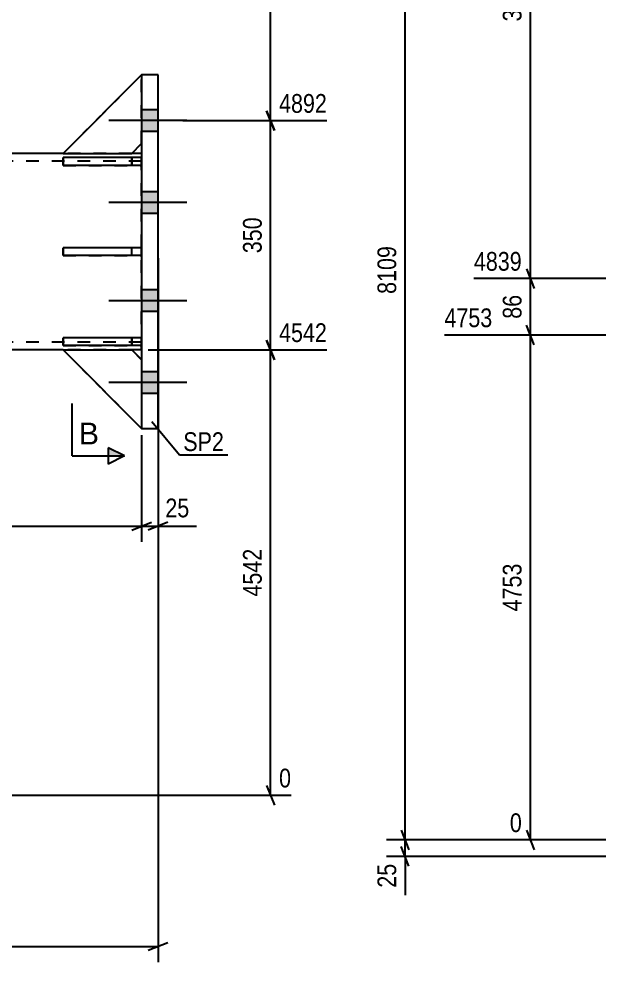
# Model space of a CAD drawing. Header units: millimetres. Extents: x 0 to 594, y 0 to 420.
# Drawn here: x 174.4 to 263.1, y 159.6 to 303.7 of the extents above; entities that cross this region are included whole.
import ezdxf

# ---------------------------------------------------------------- set-up
doc = ezdxf.new("R2010")
doc.units = ezdxf.units.MM
doc.linetypes.add('DXK_LINE_DOT2', pattern=[3.9198, 1.9599, -1.9599])
doc.styles.add('Arial', font='arial.ttf', dxfattribs={"height": 0.2})
doc.styles.add('Arial Narrow', font='ARIALN.TTF', dxfattribs={"height": 0.2})

# ---------------------------------------------------------------- blocks, each defined once
blk = doc.blocks.new('Bolt-681868524-2353 - 2326')
at = {"linetype": 'Continuous'}
for points in [[(193.19, 289.77), (193.19, 286.47), (195.69, 286.47), (195.69, 289.77)], [(193.19, 289.77), (193.19, 286.47), (195.69, 286.47), (195.69, 289.77)], [(193.19, 289.77), (193.19, 286.47), (195.69, 286.47), (195.69, 289.77)], [(193.19, 277.27), (193.19, 273.97), (195.69, 273.97), (195.69, 277.27)], [(193.19, 277.27), (193.19, 273.97), (195.69, 273.97), (195.69, 277.27)], [(193.19, 262.27), (193.19, 258.97), (195.69, 258.97), (195.69, 262.27)], [(193.19, 262.27), (193.19, 258.97), (195.69, 258.97), (195.69, 262.27)], [(193.19, 249.77), (193.19, 246.47), (195.69, 246.47), (195.69, 249.77)], [(193.19, 249.77), (193.19, 246.47), (195.69, 246.47), (195.69, 249.77)], [(193.19, 249.77), (193.19, 246.47), (195.69, 246.47), (195.69, 249.77)]]:
    blk.add_hatch(color=1, dxfattribs=at).paths.add_polyline_path(points)
at = {"color": 1, "linetype": 'Continuous'}
for p, q in [((195.69, 289.77), (193.19, 289.77)), ((195.69, 289.77), (193.19, 289.77)), ((195.69, 289.77), (193.19, 289.77)), ((200.09, 288.12), (188.19, 288.12)), ((200.09, 288.12), (188.19, 288.12)), ((200.09, 288.12), (188.19, 288.12)), ((195.69, 286.47), (193.19, 286.47)), ((195.69, 286.47), (193.19, 286.47)), ((195.69, 286.47), (193.19, 286.47)), ((195.69, 277.27), (193.19, 277.27)), ((195.69, 277.27), (193.19, 277.27)), ((200.09, 275.62), (188.19, 275.62)), ((200.09, 275.62), (188.19, 275.62)), ((195.69, 273.97), (193.19, 273.97)), ((195.69, 273.97), (193.19, 273.97)), ((195.69, 262.27), (193.19, 262.27)), ((195.69, 262.27), (193.19, 262.27)), ((200.09, 260.62), (188.19, 260.62)), ((200.09, 260.62), (188.19, 260.62)), ((195.69, 258.97), (193.19, 258.97)), ((195.69, 258.97), (193.19, 258.97)), ((195.69, 249.77), (193.19, 249.77)), ((195.69, 249.77), (193.19, 249.77)), ((195.69, 249.77), (193.19, 249.77)), ((200.09, 248.12), (188.19, 248.12)), ((200.09, 248.12), (188.19, 248.12)), ((200.09, 248.12), (188.19, 248.12)), ((195.69, 246.47), (193.19, 246.47)), ((195.69, 246.47), (193.19, 246.47)), ((195.69, 246.47), (193.19, 246.47))]:
    blk.add_line(p, q, dxfattribs=at)
blk = doc.blocks.new('Part-681868524-2435 - 2326')
at = {"color": 2, "linetype": 'Continuous'}
for p, q in [((195.69, 295.12), (193.19, 295.12)), ((193.19, 295.12), (193.19, 241.12)), ((195.69, 241.12), (195.69, 295.12)), ((193.19, 241.12), (195.69, 241.12))]:
    blk.add_line(p, q, dxfattribs=at)
blk = doc.blocks.new('Part-681868524-2406 - 2326')
at = {"color": 2, "linetype": 'Continuous'}
for p, q in [((193.19, 295.12), (181.19, 283.12)), ((191.69, 283.12), (193.19, 284.62)), ((181.19, 283.12), (191.69, 283.12))]:
    blk.add_line(p, q, dxfattribs=at)
at = {"color": 7, "linetype": 'DXK_LINE_DOT2'}
blk.add_line((193.19, 284.62), (193.19, 295.12), dxfattribs=at)
blk = doc.blocks.new('Part-681868524-2407 - 2326')
at = {"color": 7, "linetype": 'DXK_LINE_DOT2'}
for p, q in [((193.19, 295.12), (181.19, 283.12)), ((193.19, 284.62), (193.19, 295.12)), ((191.69, 283.12), (193.19, 284.62)), ((181.19, 283.12), (191.69, 283.12))]:
    blk.add_line(p, q, dxfattribs=at)
blk = doc.blocks.new('Part-681868524-2408 - 2326')
at = {"color": 2, "linetype": 'Continuous'}
for p, q in [((181.19, 253.12), (191.69, 253.12)), ((181.19, 253.12), (193.19, 241.12)), ((191.69, 253.12), (193.19, 251.62))]:
    blk.add_line(p, q, dxfattribs=at)
at = {"color": 7, "linetype": 'DXK_LINE_DOT2'}
blk.add_line((193.19, 251.62), (193.19, 241.12), dxfattribs=at)
blk = doc.blocks.new('Part-681868524-2409 - 2326')
at = {"color": 7, "linetype": 'DXK_LINE_DOT2'}
for p, q in [((181.19, 253.12), (191.69, 253.12)), ((193.19, 241.12), (181.19, 253.12)), ((191.69, 253.12), (193.19, 251.62)), ((193.19, 251.62), (193.19, 241.12))]:
    blk.add_line(p, q, dxfattribs=at)
blk = doc.blocks.new('Part-681868524-2410 - 2326')
at = {"color": 7, "linetype": 'DXK_LINE_DOT2'}
for p, q in [((193.19, 282.47), (181.19, 282.47)), ((181.19, 282.47), (181.19, 281.27)), ((191.69, 282.47), (191.69, 281.27)), ((193.19, 281.27), (193.19, 282.47)), ((181.19, 281.27), (193.19, 281.27))]:
    blk.add_line(p, q, dxfattribs=at)
blk = doc.blocks.new('Part-681868524-2412 - 2326')
at = {"color": 7, "linetype": 'DXK_LINE_DOT2'}
for p, q in [((193.19, 268.72), (181.19, 268.72)), ((181.19, 268.72), (181.19, 267.52)), ((191.69, 267.52), (191.69, 268.72)), ((193.19, 267.52), (193.19, 268.72)), ((181.19, 267.52), (193.19, 267.52))]:
    blk.add_line(p, q, dxfattribs=at)
blk = doc.blocks.new('Part-681868524-2413 - 2326')
at = {"color": 2, "linetype": 'Continuous'}
for p, q in [((193.19, 282.47), (181.19, 282.47)), ((181.19, 281.27), (181.19, 282.47)), ((193.19, 282.47), (193.19, 281.27)), ((193.19, 281.27), (181.19, 281.27))]:
    blk.add_line(p, q, dxfattribs=at)
at = {"color": 7, "linetype": 'DXK_LINE_DOT2'}
blk.add_line((191.69, 281.27), (191.69, 282.47), dxfattribs=at)
blk = doc.blocks.new('Part-681868524-2415 - 2326')
at = {"color": 2, "linetype": 'Continuous'}
for p, q in [((193.19, 268.72), (181.19, 268.72)), ((181.19, 267.52), (181.19, 268.72)), ((193.19, 268.72), (193.19, 267.52)), ((193.19, 267.52), (181.19, 267.52))]:
    blk.add_line(p, q, dxfattribs=at)
at = {"color": 7, "linetype": 'DXK_LINE_DOT2'}
blk.add_line((191.69, 267.52), (191.69, 268.72), dxfattribs=at)
blk = doc.blocks.new('Part-681868524-2499 - 2326')
at = {"color": 2, "linetype": 'Continuous'}
for p, q in [((181.19, 283.12), (145.68, 283.12)), ((193.19, 283.12), (191.69, 283.12)), ((181.19, 253.12), (145.68, 253.12)), ((193.19, 253.12), (191.69, 253.12))]:
    blk.add_line(p, q, dxfattribs=at)
at = {"color": 7, "linetype": 'DXK_LINE_DOT2'}
for p, q in [((145.68, 283.12), (145.68, 253.12)), ((191.69, 283.12), (181.19, 283.12)), ((193.19, 253.12), (193.19, 283.12)), ((193.19, 281.92), (145.68, 281.92)), ((193.19, 254.32), (145.68, 254.32)), ((191.69, 253.12), (181.19, 253.12))]:
    blk.add_line(p, q, dxfattribs=at)
blk = doc.blocks.new('Part-681868524-2527 - 2326')
at = {"color": 2, "linetype": 'Continuous'}
for p, q in [((193.19, 254.97), (181.19, 254.97)), ((181.19, 253.77), (181.19, 254.97)), ((193.19, 254.97), (193.19, 253.77)), ((193.19, 253.77), (181.19, 253.77))]:
    blk.add_line(p, q, dxfattribs=at)
at = {"color": 7, "linetype": 'DXK_LINE_DOT2'}
blk.add_line((191.69, 253.77), (191.69, 254.97), dxfattribs=at)
blk = doc.blocks.new('Part-681868524-2528 - 2326')
at = {"color": 7, "linetype": 'DXK_LINE_DOT2'}
for p, q in [((193.19, 254.97), (181.19, 254.97)), ((181.19, 254.97), (181.19, 253.77)), ((191.69, 254.97), (191.69, 253.77)), ((193.19, 253.77), (193.19, 254.97)), ((181.19, 253.77), (193.19, 253.77))]:
    blk.add_line(p, q, dxfattribs=at)
blk = doc.blocks.new('StraightDimension-681868524-2575 - 2326')
at = {"color": 7, "linetype": 'Continuous'}
for p, q in [((195.69, 267.12), (195.69, 159.65)), ((45.69, 240.12), (45.69, 159.65)), ((47.19, 162.65), (44.19, 161.45)), ((45.69, 162.05), (195.69, 162.05)), ((194.19, 161.45), (197.19, 162.65))]:
    blk.add_line(p, q, dxfattribs=at)
at = {"color": 0}
blk.add_wipeout([(124.94, 162.8), (124.94, 167), (116.43, 167), (116.43, 162.8)], dxfattribs=at)
at = {"color": 3, "style": 'Arial Narrow'}
blk.add_text('1500', height=2.863, dxfattribs=at).set_placement((117.03, 163.4))
blk = doc.blocks.new('StraightDimension-681868524-2633 - 2326')
at = {"color": 7, "linetype": 'Continuous'}
for p, q in [((145.68, 252.12), (145.68, 223.81)), ((193.19, 240.12), (193.19, 223.81)), ((147.18, 226.81), (144.18, 225.61)), ((145.68, 226.21), (193.19, 226.21)), ((191.69, 225.61), (194.69, 226.81))]:
    blk.add_line(p, q, dxfattribs=at)
at = {"color": 0}
blk.add_wipeout([(172.78, 226.96), (172.78, 231.16), (166.09, 231.16), (166.09, 226.96)], dxfattribs=at)
at = {"color": 3, "style": 'Arial Narrow'}
blk.add_text('475', height=2.863, dxfattribs=at).set_placement((166.69, 227.56))
blk = doc.blocks.new('StraightDimension-681868524-2665 - 2326')
at = {"color": 7, "linetype": 'Continuous'}
for p, q in [((193.19, 240.12), (193.19, 223.81)), ((195.69, 240.12), (195.69, 223.81)), ((191.69, 225.61), (194.69, 226.81)), ((193.19, 226.21), (195.69, 226.21)), ((197.19, 226.81), (194.19, 225.61)), ((195.69, 226.21), (201.59, 226.21)), ((195.69, 226.21), (201.59, 226.21))]:
    blk.add_line(p, q, dxfattribs=at)
at = {"color": 0}
blk.add_wipeout([(201.07, 226.96), (201.07, 231.16), (196.21, 231.16), (196.21, 226.96)], dxfattribs=at)
at = {"color": 3, "style": 'Arial Narrow'}
blk.add_text('25', height=2.863, dxfattribs=at).set_placement((196.81, 227.56))
blk = doc.blocks.new('StraightDimension-681868524-14920 - 2326')
at = {"color": 7, "linetype": 'Continuous'}
for p, q in [((213.48, 334.62), (212.28, 337.62)), ((196.69, 336.12), (221.5, 336.12)), ((212.88, 288.12), (212.88, 336.12)), ((212.28, 289.62), (213.48, 286.62)), ((199.49, 288.12), (221.5, 288.12))]:
    blk.add_line(p, q, dxfattribs=at)
at = {"color": 0}
blk.add_wipeout([(212.13, 316.38), (207.93, 316.38), (207.93, 307.86), (212.13, 307.86)], dxfattribs=at)
at = {"color": 3, "style": 'Arial Narrow'}
blk.add_text('2840', height=2.863, rotation=90.0002, dxfattribs=at).set_placement((211.53, 308.46))
at = {"color": 0, "linetype": 'Continuous'}
blk.add_wipeout([(222.1, 336.72), (222.1, 340.92), (213.58, 340.92), (213.58, 336.72)], dxfattribs=at)
at = {"color": 3, "linetype": 'Continuous', "style": 'Arial Narrow'}
blk.add_text('7732', height=2.863, dxfattribs=at).set_placement((214.18, 337.32))
blk = doc.blocks.new('StraightDimension-681868524-14921 - 2326')
at = {"color": 7, "linetype": 'Continuous'}
for p, q in [((213.48, 286.62), (212.28, 289.62)), ((199.49, 288.12), (221.5, 288.12)), ((212.88, 253.12), (212.88, 288.12)), ((212.28, 254.62), (213.48, 251.62)), ((194.19, 253.12), (221.5, 253.12))]:
    blk.add_line(p, q, dxfattribs=at)
at = {"color": 0}
blk.add_wipeout([(212.13, 273.96), (207.93, 273.96), (207.93, 267.28), (212.13, 267.28)], dxfattribs=at)
at = {"color": 3, "style": 'Arial Narrow'}
blk.add_text('350', height=2.863, rotation=90.0002, dxfattribs=at).set_placement((211.53, 267.88))
at = {"color": 0, "linetype": 'Continuous'}
blk.add_wipeout([(222.1, 288.72), (222.1, 292.92), (213.58, 292.92), (213.58, 288.72)], dxfattribs=at)
at = {"color": 3, "linetype": 'Continuous', "style": 'Arial Narrow'}
blk.add_text('4892', height=2.863, dxfattribs=at).set_placement((214.18, 289.32))
blk = doc.blocks.new('StraightDimension-681868524-14922 - 2326')
at = {"color": 7, "linetype": 'Continuous'}
for p, q in [((213.48, 251.62), (212.28, 254.62)), ((194.19, 253.12), (221.5, 253.12)), ((212.88, 185.12), (212.88, 253.12)), ((212.28, 186.62), (213.48, 183.62)), ((161.68, 185.12), (216.01, 185.12))]:
    blk.add_line(p, q, dxfattribs=at)
at = {"color": 0}
blk.add_wipeout([(212.13, 223.37), (207.93, 223.37), (207.93, 214.86), (212.13, 214.86)], dxfattribs=at)
at = {"color": 3, "style": 'Arial Narrow'}
blk.add_text('4542', height=2.863, rotation=90.0002, dxfattribs=at).set_placement((211.53, 215.46))
at = {"color": 0, "linetype": 'Continuous'}
for points in [[(222.1, 253.72), (222.1, 257.92), (213.58, 257.92), (213.58, 253.72)], [(216.61, 185.72), (216.61, 189.92), (213.58, 189.92), (213.58, 185.72)]]:
    blk.add_wipeout(points, dxfattribs=at)
at = {"color": 3, "linetype": 'Continuous', "style": 'Arial Narrow'}
for s, height, p in [('4542', 2.863, (214.18, 254.32)), ('0', 2.86, (214.18, 186.32))]:
    blk.add_text(s, height=height, dxfattribs=at).set_placement(p)
blk = doc.blocks.new('StraightDimension-681868524-10271 - 1250')
at = {"color": 7, "linetype": 'Continuous'}
for p, q in [((253.16, 348.35), (251.96, 351.35)), ((313.18, 349.85), (239.44, 349.85)), ((252.56, 264.01), (252.56, 349.85)), ((251.96, 265.51), (253.16, 262.51)), ((289.51, 264.01), (243.94, 264.01))]:
    blk.add_line(p, q, dxfattribs=at)
at = {"color": 0}
blk.add_wipeout([(251.81, 311.18), (247.61, 311.18), (247.61, 302.67), (251.81, 302.67)], dxfattribs=at)
at = {"color": 3, "style": 'Arial Narrow'}
blk.add_text('3245', height=2.863, rotation=90.0002, dxfattribs=at).set_placement((251.21, 303.27))
at = {"color": 0, "linetype": 'Continuous'}
blk.add_wipeout([(247.36, 350.45), (247.36, 354.65), (238.84, 354.65), (238.84, 350.45)], dxfattribs=at)
at = {"color": 3, "linetype": 'Continuous', "style": 'Arial Narrow'}
blk.add_text('8084', height=2.863, dxfattribs=at).set_placement((239.44, 351.05))
blk = doc.blocks.new('StraightDimension-681868524-10272 - 1250')
at = {"color": 7, "linetype": 'Continuous'}
for p, q in [((251.96, 265.51), (253.16, 262.51)), ((289.51, 264.01), (243.94, 264.01)), ((252.56, 255.39), (252.56, 264.01)), ((253.16, 253.89), (251.96, 256.89)), ((313.18, 255.39), (239.44, 255.39))]:
    blk.add_line(p, q, dxfattribs=at)
at = {"color": 0, "linetype": 'Continuous'}
blk.add_wipeout([(251.86, 264.61), (251.86, 268.81), (243.34, 268.81), (243.34, 264.61)], dxfattribs=at)
at = {"color": 0}
blk.add_wipeout([(251.81, 262.13), (247.61, 262.13), (247.61, 257.27), (251.81, 257.27)], dxfattribs=at)
at = {"color": 3, "linetype": 'Continuous', "style": 'Arial Narrow'}
blk.add_text('4839', height=2.863, dxfattribs=at).set_placement((243.94, 265.21))
at = {"color": 3, "style": 'Arial Narrow'}
blk.add_text('86', height=2.863, rotation=90.0002, dxfattribs=at).set_placement((251.21, 257.87))
blk = doc.blocks.new('StraightDimension-681868524-10273 - 1250')
at = {"color": 7, "linetype": 'Continuous'}
for p, q in [((253.16, 253.89), (251.96, 256.89)), ((313.18, 255.39), (239.44, 255.39)), ((252.56, 178.3), (252.56, 255.39)), ((251.96, 179.8), (253.16, 176.8)), ((298.18, 178.3), (249.43, 178.3))]:
    blk.add_line(p, q, dxfattribs=at)
at = {"color": 0}
blk.add_wipeout([(251.81, 221.1), (247.61, 221.1), (247.61, 212.59), (251.81, 212.59)], dxfattribs=at)
at = {"color": 3, "style": 'Arial Narrow'}
blk.add_text('4753', height=2.863, rotation=90.0002, dxfattribs=at).set_placement((251.21, 213.19))
at = {"color": 0, "linetype": 'Continuous'}
for points in [[(247.36, 255.99), (247.36, 260.19), (238.84, 260.19), (238.84, 255.99)], [(251.86, 178.9), (251.86, 183.1), (248.83, 183.1), (248.83, 178.9)]]:
    blk.add_wipeout(points, dxfattribs=at)
at = {"color": 3, "linetype": 'Continuous', "style": 'Arial Narrow'}
for s, height, p in [('4753', 2.863, (239.44, 256.59)), ('0', 2.86, (249.43, 179.5))]:
    blk.add_text(s, height=height, dxfattribs=at).set_placement(p)
blk = doc.blocks.new('StraightDimension-681868524-10633 - 1250')
at = {"color": 7, "linetype": 'Continuous'}
for p, q in [((233.42, 178.3), (233.42, 352.35)), ((232.82, 179.8), (234.02, 176.8)), ((298.18, 178.3), (230.57, 178.3))]:
    blk.add_line(p, q, dxfattribs=at)
at = {"color": 0}
blk.add_wipeout([(232.67, 269.58), (228.47, 269.58), (228.47, 261.07), (232.67, 261.07)], dxfattribs=at)
at = {"color": 3, "style": 'Arial Narrow'}
blk.add_text('8109', height=2.863, rotation=90.0002, dxfattribs=at).set_placement((232.07, 261.67))
blk = doc.blocks.new('StraightDimension-681868524-10634 - 1250')
at = {"color": 7, "linetype": 'Continuous'}
for p, q in [((232.82, 179.8), (234.02, 176.8)), ((298.18, 178.3), (230.57, 178.3)), ((234.02, 174.29), (232.82, 177.29)), ((233.42, 175.79), (233.42, 178.3)), ((298.18, 175.79), (230.57, 175.79)), ((233.42, 175.79), (233.42, 169.89)), ((233.42, 175.79), (233.42, 169.89))]:
    blk.add_line(p, q, dxfattribs=at)
at = {"color": 0}
blk.add_wipeout([(232.67, 175.27), (228.47, 175.27), (228.47, 170.41), (232.67, 170.41)], dxfattribs=at)
at = {"color": 3, "style": 'Arial Narrow'}
blk.add_text('25', height=2.863, rotation=90.0002, dxfattribs=at).set_placement((232.07, 171.01))
blk = doc.blocks.new('Mark-681868524-2431 - 2326')
at = {"color": 0}
blk.add_wipeout([(205.76, 237.68), (205.76, 240.68), (199.55, 240.68), (199.55, 237.68)], dxfattribs=at)
blk.add_wipeout([(205.76, 237.68), (205.76, 240.68), (199.55, 240.68), (199.55, 237.68)], dxfattribs=at)
at = {"color": 30, "linetype": 'Continuous'}
for p, q in [((194.76, 242.17), (198.95, 237.08)), ((198.95, 237.08), (206.36, 237.08))]:
    blk.add_line(p, q, dxfattribs=at)
at = {"color": 3, "style": 'Arial Narrow'}
blk.add_text('SP2', height=2.863, dxfattribs=at).set_placement((199.55, 237.68))
blk = doc.blocks.new('SectionMark-681868524-2867 - 2326')
at = {"linetype": 'Continuous'}
blk.add_hatch(color=6, dxfattribs=at).paths.add_polyline_path([(188.07, 236.93), (188.07, 238.18), (190.57, 236.93)])
at = {"color": 6, "linetype": 'Continuous'}
for p, q in [((182.57, 236.93), (182.57, 244.93)), ((190.57, 236.93), (188.07, 238.18)), ((188.07, 238.18), (188.07, 235.68)), ((182.57, 236.93), (190.57, 236.93)), ((190.57, 236.93), (188.07, 235.68))]:
    blk.add_line(p, q, dxfattribs=at)
at = {"color": 0, "linetype": 'Continuous'}
blk.add_wipeout([(186.68, 238.68), (186.68, 242.18), (183.57, 242.18), (183.57, 238.68)], dxfattribs=at)
at = {"color": 3, "linetype": 'Continuous', "style": 'Arial'}
blk.add_text('B', height=3.34, dxfattribs=at).set_placement((183.57, 238.68))

msp = doc.modelspace()

# ---------------------------------------------------------------- block references
for name in ['StraightDimension-681868524-10271 - 1250', 'Part-681868524-2406 - 2326', 'Part-681868524-2407 - 2326', 'Part-681868524-2435 - 2326', 'Bolt-681868524-2353 - 2326', 'Part-681868524-2499 - 2326', 'Part-681868524-2410 - 2326', 'Part-681868524-2413 - 2326', 'Part-681868524-2412 - 2326', 'Part-681868524-2415 - 2326', 'Part-681868524-2527 - 2326', 'Part-681868524-2528 - 2326', 'Part-681868524-2408 - 2326', 'Part-681868524-2409 - 2326']:
    msp.add_blockref(name, (0, 0))

# ---------------------------------------------------------------- next in the draw order: block references
for name in ['StraightDimension-681868524-14920 - 2326', 'StraightDimension-681868524-10272 - 1250', 'StraightDimension-681868524-2575 - 2326']:
    msp.add_blockref(name, (0, 0))

# ---------------------------------------------------------------- next in the draw order: block references
for name in ['StraightDimension-681868524-10273 - 1250', 'StraightDimension-681868524-2633 - 2326']:
    msp.add_blockref(name, (0, 0))

# ---------------------------------------------------------------- next in the draw order: block references
for name in ['StraightDimension-681868524-10633 - 1250', 'StraightDimension-681868524-14921 - 2326', 'StraightDimension-681868524-2665 - 2326']:
    msp.add_blockref(name, (0, 0))

# ---------------------------------------------------------------- next in the draw order: block references
for name in ['StraightDimension-681868524-14922 - 2326', 'StraightDimension-681868524-10634 - 1250']:
    msp.add_blockref(name, (0, 0))

# ---------------------------------------------------------------- next in the draw order: block references
for name in ['SectionMark-681868524-2867 - 2326', 'Mark-681868524-2431 - 2326']:
    msp.add_blockref(name, (0, 0))

doc.saveas('drawing.dxf')
